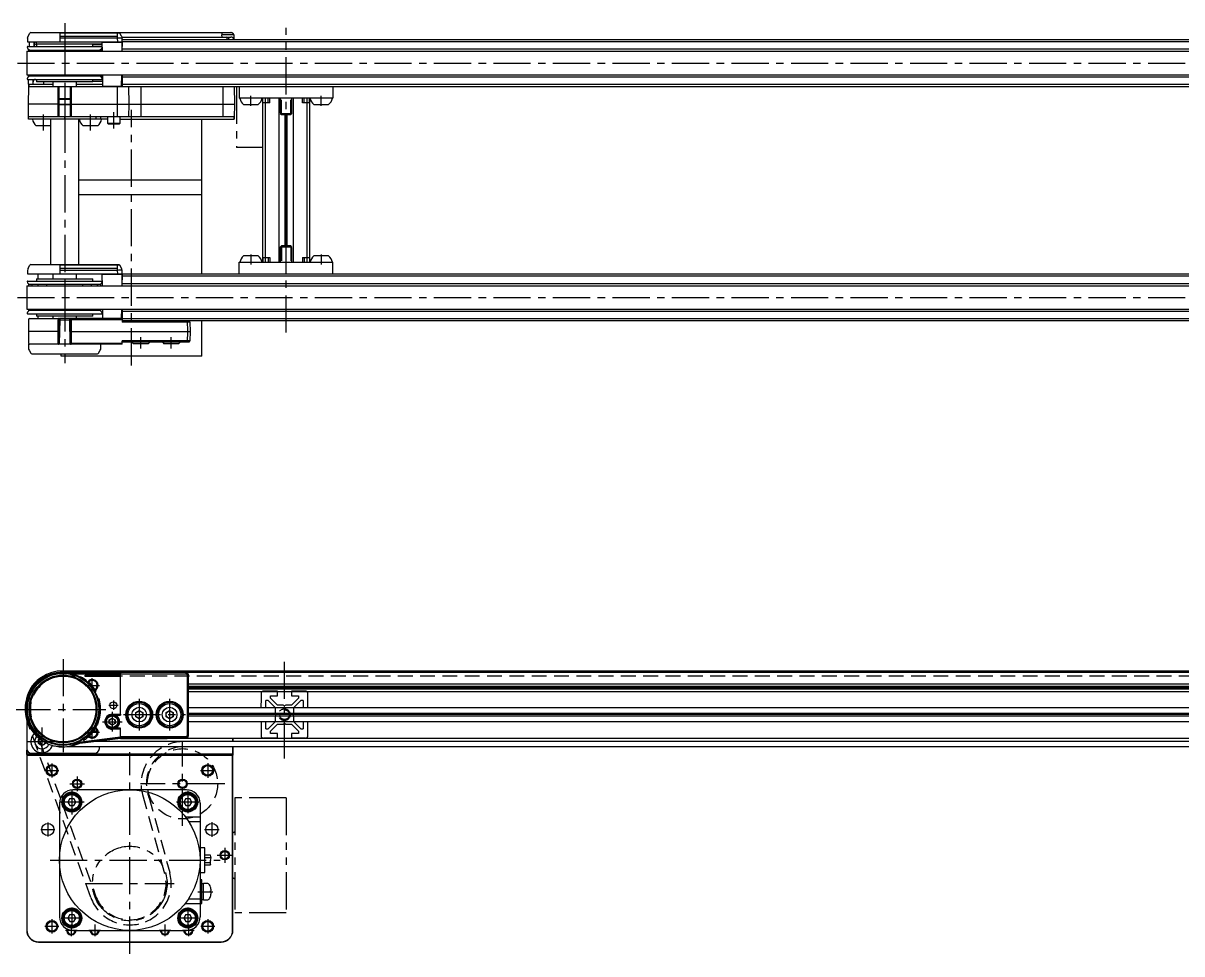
# Model space of a CAD drawing. Extents: x 0 to 1486, y -8 to 414.
# Drawn here: x 248.5 to 743, y 5 to 402 of the extents above; entities that cross this region are included whole.
import ezdxf

# ---------------------------------------------------------------- set-up
doc = ezdxf.new("R2010")
doc.units = 0
doc.header["$LTSCALE"] = 0.5
for name, pattern in [('CENTER', [50.8, 31.75, -6.35, 6.35, -6.35]), ('DASHED', [19.05, 12.7, -6.35]), ('PHANTOM', [63.5, 31.75, -6.35, 6.35, -6.35, 6.35, -6.35])]:
    doc.linetypes.add(name, pattern=pattern)
doc.layers.get('0').update_dxf_attribs({"linetype": 'CONTINUOUS'})
for name, color, linetype in [('MSM_CENTER', 1, 'CENTER'), ('MSM_CONTINUOUS', 7, 'CONTINUOUS'), ('MSM_DASHED', 4, 'DASHED'), ('MSM_IMAGINARY', 6, 'PHANTOM'), ('MSM_NARROW', 5, 'CONTINUOUS'), ('MSM_PART_NUMBER', 7, 'CONTINUOUS')]:
    doc.layers.add(name, color=color, linetype=linetype)

msp = doc.modelspace()

# ---------------------------------------------------------------- linework, layer by layer
msp.add_line((337.7, 90.09), (250.3, 90.09))
for centre, radius, start, end in [((299.76, 124.5), 9.77, 177.5518, 180.4828), ((282.97, 123.55), 7.02, 357.9588, 2.0413), ((300.47, 124.5), 10.47, 177.6492, 180.3855)]:
    msp.add_arc(centre, radius, start, end)
at = {"layer": 'MSM_CENTER'}
for p, q in [((266.2, 402), (266.2, 359)), ((360.7, 270), (360.7, 400)), ((246, 385), (1286.4, 385)), ((345.7, 366.71), (345.7, 371)), ((375.7, 366.71), (375.7, 371)), ((257.14, 356.25), (257.14, 363)), ((266.2, 362.5), (266.2, 257)), ((277.2, 356.25), (277.2, 363)), ((287.2, 357), (287.2, 364)), ((294.68, 256), (294.68, 365)), ((345.7, 303.29), (345.7, 299)), ((375.7, 303.29), (375.7, 299)), ((246, 285), (1286.4, 285)), ((298.7, 263.25), (298.7, 268)), ((311.7, 263.25), (311.7, 268)), ((265.5, 130.7), (265.5, 91)), ((360, 88.3), (360, 130.7)), ((275, 119.5), (281, 119.5)), ((278, 116.5), (278, 122.5)), ((244.3, 109.2), (283.7, 109.2)), ((285, 111), (289, 111)), ((287, 113), (287, 109)), ((298, 113.73), (298, 100.27)), ((311, 113.73), (311, 100.27)), ((282.3, 104), (290.68, 104)), ((286.5, 108.2), (286.5, 99.8)), ((291.27, 107), (317.73, 107)), ((256.5, 101.5), (256.5, 89.5)), ((275, 99.5), (281, 99.5)), ((278, 96.5), (278, 102.5)), ((250.5, 95.5), (262.5, 95.5)), ((316.5, 59.5), (316.5, 95.5)), ((293.98, 4.97), (293.98, 90.97)), ((260.75, 86.2), (260.75, 80.2)), ((327.25, 86.35), (327.25, 80.05)), ((257.75, 83.2), (263.75, 83.2)), ((271.5, 80.65), (271.5, 74.35)), ((324.1, 83.2), (330.4, 83.2)), ((268.35, 77.5), (274.65, 77.5)), ((269.24, 74.96), (269.24, 64.46)), ((334.5, 77.5), (298.5, 77.5)), ((318.73, 74.46), (318.73, 64.96)), ((274.49, 69.71), (263.99, 69.71)), ((323.48, 69.71), (313.98, 69.71)), ((259, 61), (259, 55)), ((329, 61.1), (329, 54.9)), ((256, 58), (262, 58)), ((325.9, 58), (332.1, 58)), ((334.5, 50.15), (334.5, 43.85)), ((259.98, 44.97), (332.49, 44.97)), ((331.35, 47), (337.65, 47)), ((275.07, 34.97), (312.9, 34.97)), ((322.98, 31.47), (329.44, 31.47)), ((273.74, 20.22), (264.74, 20.22)), ((269.24, 24.72), (269.24, 15.72)), ((323.23, 20.22), (314.23, 20.22)), ((318.73, 24.72), (318.73, 15.72)), ((257.75, 16.7), (263.75, 16.7)), ((260.75, 19.7), (260.75, 13.7)), ((266.5, 15), (271.5, 15)), ((269, 17.5), (269, 12.5)), ((276.5, 15), (281.5, 15)), ((279, 17.47), (279, 12.47)), ((306.5, 15), (311.5, 15)), ((309, 17.5), (309, 12.5)), ((316.5, 15), (321.5, 15)), ((319, 17.5), (319, 12.5)), ((324.25, 16.7), (330.25, 16.7)), ((327.25, 19.7), (327.25, 13.7))]:
    msp.add_line(p, q, dxfattribs=at)
at = {"layer": 'MSM_CONTINUOUS'}
for p, q in [((250.33, 395.55), (250.6, 396.52)), ((250.6, 396.52), (251.31, 397.75)), ((251.79, 398), (337.33, 398)), ((264.2, 398), (264.2, 394)), ((289.69, 397.75), (264.2, 397.75)), ((264.2, 396.52), (288.66, 396.52)), ((288.66, 398), (288.66, 396.52)), ((288.66, 396.52), (288.67, 395.55)), ((290.41, 396.52), (289.69, 397.75)), ((290.34, 396.52), (290.41, 396.52)), ((290.41, 396.52), (290.67, 395.55)), ((290.58, 396), (337.14, 396)), ((333.33, 398), (333.33, 397.02)), ((333.35, 396), (333.33, 397.02)), ((335.37, 396), (335.37, 395.02)), ((338.33, 397.02), (338.37, 395)), ((250.33, 395.56), (250.3, 394)), ((250.3, 394), (290.7, 394)), ((250.42, 392), (281.98, 392)), ((250.95, 390.5), (250.96, 390.7)), ((251.01, 394), (250.98, 392)), ((253.29, 394), (252.98, 392)), ((253.01, 394), (252.98, 392)), ((254.01, 394), (253.98, 393)), ((282.22, 393), (253.98, 393)), ((254.2, 393), (254.2, 392)), ((288.67, 395.55), (264.2, 395.55)), ((266.2, 394), (266.2, 380)), ((278.2, 392), (278.2, 393)), ((282.22, 392.72), (278.2, 392.72)), ((281.95, 391.17), (282.25, 391.17)), ((290.7, 393.8), (282.2, 393.8)), ((282.27, 390), (282.2, 393.8)), ((282.7, 394), (282.7, 393.8)), ((288.67, 395.55), (288.7, 394)), ((290.2, 394), (290.2, 393.8)), ((290.7, 393.8), (290.63, 390)), ((290.7, 394), (290.67, 395.55)), ((290.7, 393), (290.68, 393)), ((290.7, 395), (1282.7, 395)), ((290.7, 390), (290.7, 395)), ((290.7, 394), (290.7, 394)), ((290.7, 394), (290.7, 394)), ((1250.7, 394), (290.7, 394)), ((290.7, 391), (1241.7, 391)), ((250, 390), (250, 380)), ((250, 390), (1282.4, 390)), ((250.82, 390.5), (250.82, 390)), ((250.82, 390.5), (282.26, 390.5)), ((252.14, 390.5), (252.14, 390)), ((254.78, 390.5), (254.78, 390)), ((258.47, 390.5), (258.47, 390)), ((273.93, 390), (273.93, 390.5)), ((277.62, 390), (277.62, 390.5)), ((280.26, 390), (280.26, 390.5)), ((281.58, 390), (281.58, 390.5)), ((250, 380), (1282.4, 380)), ((250.42, 378), (281.98, 378)), ((250.7, 376), (250.73, 378)), ((250.7, 376), (261.2, 376)), ((250.76, 379.17), (250.77, 380)), ((250.82, 380), (250.82, 379.5)), ((250.82, 379.5), (282.45, 379.5)), ((250.83, 375.2), (250.85, 376)), ((250.85, 376), (251.04, 375.81)), ((252.14, 380), (252.14, 379.5)), ((252.7, 376), (252.74, 378)), ((254.2, 378), (254.2, 377)), ((278.2, 377), (254.2, 377)), ((254.78, 380), (254.78, 379.5)), ((255.19, 379.48), (255.2, 379.5)), ((257.13, 377), (257.15, 376)), ((258.47, 380), (258.47, 379.5)), ((261.2, 377), (261.2, 375)), ((271.2, 375), (271.2, 377)), ((271.2, 376), (282.51, 376)), ((273.93, 379.5), (273.93, 380)), ((277.62, 379.5), (277.62, 380)), ((278.2, 377), (278.2, 378)), ((278.2, 377.28), (282.49, 377.28)), ((280.26, 379.5), (280.26, 380)), ((281.58, 379.5), (281.58, 380)), ((282.46, 378.83), (281.95, 378.83)), ((282.53, 375.2), (282.44, 380)), ((290.46, 380), (290.37, 375.2)), ((290.39, 376), (1241.7, 376)), ((290.7, 380), (290.7, 375)), ((1241.7, 379), (290.7, 379)), ((250.7, 367.5), (250.83, 375)), ((250.83, 375.2), (251.03, 375.19)), ((250.83, 375), (1241.7, 375)), ((251.03, 375.19), (251.04, 375.81)), ((263.46, 367.5), (263.46, 375)), ((263.7, 362), (263.7, 375)), ((263.9, 362), (263.9, 375)), ((268.5, 375), (268.5, 362)), ((268.7, 362), (268.7, 375)), ((268.9, 375), (268.9, 362)), ((282.53, 375.2), (290.37, 375.2)), ((288.7, 362), (288.7, 375)), ((293.7, 367.5), (293.57, 375)), ((298.7, 375), (298.7, 362)), ((333.7, 375), (333.7, 362)), ((338.57, 375), (338.7, 367.5)), ((340.7, 375), (340.7, 370)), ((380.7, 375), (380.7, 370)), ((263.7, 367.5), (250.7, 367.5)), ((250.8, 362), (250.7, 367.5)), ((263.46, 362), (263.46, 367.5)), ((268.7, 369.7), (263.7, 369.7)), ((263.7, 367.3), (268.7, 367.3)), ((268.5, 369.5), (263.9, 369.5)), ((263.9, 367.5), (268.5, 367.5)), ((268.7, 367.5), (338.7, 367.5)), ((293.6, 362), (293.7, 367.5)), ((338.7, 367.5), (338.6, 361.8)), ((380.7, 370), (340.7, 370)), ((342.58, 367.25), (348.83, 367.25)), ((350.7, 300), (350.7, 370)), ((351.7, 370), (351.7, 300)), ((357.7, 300), (357.7, 370)), ((363.7, 370), (363.7, 300)), ((369.7, 300), (369.7, 370)), ((370.7, 370), (370.7, 300)), ((372.58, 367.25), (378.83, 367.25)), ((250.7, 361), (250.7, 362)), ((338.6, 362), (250.7, 362)), ((284.45, 361), (250.7, 361)), ((260.2, 361), (260.2, 299)), ((266.2, 361), (266.2, 362)), ((272.2, 299), (272.2, 361)), ((279.7, 361), (279.7, 362)), ((281.7, 361), (281.7, 362)), ((284.45, 362), (284.45, 359.3)), ((289.95, 359.3), (289.95, 362)), ((289.95, 361), (338.59, 361)), ((324.68, 295), (324.68, 361)), ((338.4, 361.81), (338.39, 361.19)), ((338.39, 361.19), (338.59, 361)), ((338.4, 361.81), (338.6, 361.8)), ((338.6, 361.8), (338.59, 361)), ((360.18, 363), (360.18, 307)), ((360.7, 363), (360.7, 307)), ((361.22, 307), (361.22, 363)), ((260.2, 358.25), (254.08, 358.25)), ((280.33, 358.25), (274.08, 358.25)), ((284.45, 359.3), (284.75, 359)), ((284.45, 359.3), (289.95, 359.3)), ((284.75, 359), (289.65, 359)), ((289.65, 359), (289.95, 359.3)), ((324.68, 335), (272.2, 335)), ((324.68, 328.7), (272.2, 328.7)), ((348.83, 302.75), (342.58, 302.75)), ((378.83, 302.75), (372.58, 302.75)), ((250.6, 297.52), (251.31, 298.76)), ((251.79, 299), (289.26, 299)), ((264.2, 299), (264.2, 295)), ((289.69, 298.75), (264.2, 298.75)), ((264.2, 297.52), (288.66, 297.52)), ((288.66, 299), (288.66, 297.52)), ((288.66, 297.52), (288.67, 296.55)), ((290.41, 297.52), (289.69, 298.75)), ((290.34, 297.52), (290.41, 297.52)), ((290.67, 296.55), (290.41, 297.52)), ((340.7, 295), (340.7, 300)), ((340.7, 300), (380.7, 300)), ((380.7, 295), (380.7, 300)), ((250.33, 296.56), (250.3, 295)), ((250.3, 295), (290.7, 295)), ((250.42, 292), (281.98, 292)), ((254.2, 293), (254.2, 292)), ((254.2, 293), (278.2, 293)), ((254.68, 295), (254.68, 293)), ((261.2, 294.8), (261.2, 293)), ((288.67, 296.55), (264.2, 296.55)), ((271.2, 293), (271.2, 294.8)), ((278.2, 292), (278.2, 293)), ((290.7, 294.8), (282.2, 294.8)), ((282.29, 290), (282.2, 294.8)), ((282.7, 295), (282.7, 294.8)), ((288.67, 296.55), (288.7, 295)), ((290.2, 294.8), (290.2, 295)), ((290.7, 294.8), (290.61, 290)), ((290.7, 295), (290.67, 296.55)), ((290.7, 295), (290.7, 295)), ((290.7, 295), (290.7, 295)), ((290.7, 295), (1241.7, 295)), ((290.7, 290), (290.7, 295)), ((1241.7, 294), (290.7, 294)), ((340.7, 295), (380.7, 295)), ((250, 290), (250, 280)), ((250, 290), (1282.4, 290)), ((250.82, 290.5), (250.82, 290)), ((281.58, 290.5), (250.82, 290.5)), ((252.14, 290.5), (252.14, 290)), ((254.78, 290.5), (254.78, 290)), ((258.47, 290.5), (258.47, 290)), ((266.2, 290), (266.2, 280)), ((273.93, 290), (273.93, 290.5)), ((277.62, 290), (277.62, 290.5)), ((280.26, 290), (280.26, 290.5)), ((281.58, 290), (281.58, 290.5)), ((290.7, 291), (1241.7, 291)), ((250, 280), (1282.4, 280)), ((250.42, 278), (281.98, 278)), ((250.82, 280), (250.82, 279.5)), ((250.82, 279.5), (281.58, 279.5)), ((252.14, 280), (252.14, 279.5)), ((254.2, 278), (254.2, 277)), ((278.2, 277), (254.2, 277)), ((254.68, 277), (254.68, 276)), ((254.78, 280), (254.78, 279.5)), ((258.47, 280), (258.47, 279.5)), ((261.2, 277), (261.2, 276)), ((271.2, 276), (271.2, 277)), ((273.93, 279.5), (273.93, 280)), ((277.62, 279.5), (277.62, 280)), ((278.2, 277), (278.2, 278)), ((280.26, 279.5), (280.26, 280)), ((281.58, 279.5), (281.58, 280)), ((282.53, 276.2), (282.46, 280)), ((290.44, 280), (290.37, 276.2)), ((290.7, 280), (290.7, 275)), ((1241.7, 279), (290.7, 279)), ((250.79, 275.51), (250.7, 270.5)), ((251.29, 276), (263.5, 276)), ((263.46, 270.5), (263.46, 275.51)), ((263.46, 275.51), (263.7, 275.51)), ((263.7, 275.8), (263.7, 265.49)), ((263.7, 275.8), (263.9, 275.8)), ((263.7, 265.2), (263.88, 275.51)), ((263.7, 272.5), (263.83, 272.5)), ((264.06, 275.51), (263.87, 265.2)), ((263.89, 275.8), (263.88, 275.51)), ((263.88, 275.51), (268.52, 275.51)), ((290.68, 276), (264.09, 276)), ((268.53, 265.2), (268.34, 275.51)), ((268.5, 275.8), (268.7, 275.8)), ((268.51, 275.8), (268.52, 275.51)), ((268.52, 275.51), (268.7, 265.2)), ((268.57, 272.5), (268.7, 272.5)), ((268.7, 275.8), (268.7, 275.51)), ((268.7, 275.51), (268.7, 265.49)), ((268.9, 276), (268.9, 265)), ((290.69, 275.51), (268.9, 275.51)), ((282.53, 276.2), (290.37, 276.2)), ((290.68, 276), (290.69, 275.51)), ((290.69, 275.51), (290.71, 274.51)), ((290.7, 276), (1241.7, 276)), ((1241.7, 275), (290.7, 275)), ((319.63, 274.51), (290.71, 274.51)), ((318.7, 270.5), (318.63, 275)), ((319.63, 274.51), (319.7, 270.5)), ((324.68, 260), (324.68, 275)), ((250.7, 270.5), (250.79, 265.49)), ((263.7, 270.5), (250.7, 270.5)), ((263.46, 265.49), (263.46, 270.5)), ((263.76, 268.5), (263.7, 268.5)), ((268.7, 268.5), (268.64, 268.5)), ((268.7, 270.5), (319.7, 270.5)), ((318.63, 266), (318.7, 270.5)), ((319.7, 270.5), (319.63, 266.49)), ((250.7, 265), (250.73, 263.45)), ((290.68, 265), (250.7, 265)), ((250.99, 262.49), (251.71, 261.25)), ((263.46, 265.49), (263.7, 265.49)), ((263.71, 265.2), (263.69, 265.12)), ((263.7, 265.49), (263.7, 265.2)), ((263.7, 265.2), (263.87, 265.2)), ((268.53, 265.2), (268.7, 265.2)), ((268.7, 265.49), (268.7, 265.2)), ((268.9, 265.49), (290.69, 265.49)), ((280.69, 261.25), (281.41, 262.49)), ((281.67, 263.45), (281.7, 265)), ((290.68, 265), (290.71, 266.49)), ((290.7, 266), (319.1, 266)), ((319.63, 266.49), (290.71, 266.49)), ((301.82, 265.25), (295.58, 265.25)), ((314.83, 265.25), (308.57, 265.25)), ((252.14, 261), (280.26, 261)), ((264.68, 260), (264.68, 261)), ((324.68, 260), (264.68, 260)), ((262.76, 124.67), (262.76, 124.76)), ((262.76, 124.67), (262.77, 124.66)), ((268, 124.7), (268, 124.8)), ((275, 123.3), (275, 123.8)), ((289.98, 123.8), (289.98, 124.41)), ((289.99, 124.91), (290.01, 124.93)), ((290, 106.79), (290, 124.43)), ((290, 124.43), (317.93, 124.43)), ((317.93, 124.93), (290.01, 124.93)), ((317.93, 124.93), (318, 125)), ((317.93, 124.93), (317.93, 124.43)), ((318.43, 123.93), (318.43, 98.07)), ((318.43, 123.93), (318.93, 123.93)), ((319, 124), (318.93, 123.93)), ((318.93, 98.07), (318.93, 123.93)), ((319, 98), (319, 124)), ((289.98, 123.3), (275, 123.3)), ((289.98, 107.2), (289.98, 123.3)), ((319, 120.2), (1212.01, 120.2)), ((1124.66, 119.02), (319, 119.02)), ((1124.36, 118.5), (319, 118.5)), ((319, 117.98), (1124.66, 117.98)), ((1212.01, 116.8), (319, 116.8)), ((319, 110), (1212.01, 110)), ((250, 104.79), (250, 15)), ((285.25, 104.72), (286.5, 105.44)), ((285.25, 103.28), (285.25, 104.72)), ((286.5, 107.2), (289.98, 107.2)), ((286.5, 106.98), (286.5, 107.2)), ((286.5, 107), (289.99, 107)), ((288.03, 106.99), (286.5, 106.98)), ((288.03, 106.79), (286.5, 106.98)), ((286.5, 105.44), (287.75, 104.72)), ((287.75, 104.72), (287.75, 103.28)), ((288.03, 106.99), (290, 106.99)), ((288.03, 106.99), (288.03, 106.79)), ((288.03, 106.79), (290, 106.79)), ((289.98, 107.2), (289.99, 107)), ((289.99, 107), (290, 106.99)), ((290, 106.99), (290, 106.79)), ((296.5, 107.87), (298, 108.73)), ((296.5, 106.13), (296.5, 107.87)), ((298, 105.27), (296.5, 106.13)), ((298, 108.73), (299.5, 107.87)), ((299.5, 106.13), (298, 105.27)), ((299.5, 107.87), (299.5, 106.13)), ((309.5, 107.87), (311, 108.73)), ((309.5, 106.13), (309.5, 107.87)), ((311, 105.27), (309.5, 106.13)), ((311, 108.73), (312.5, 107.87)), ((312.5, 106.13), (311, 105.27)), ((312.5, 107.87), (312.5, 106.13)), ((1112.01, 107.52), (319, 107.52)), ((1112.01, 107), (319, 107)), ((319, 106.48), (1112.01, 106.48)), ((1212.01, 104), (319, 104)), ((280.01, 100), (278.57, 100)), ((278.57, 99.99), (280.01, 99.99)), ((286.5, 102.56), (285.25, 103.28)), ((287.75, 103.28), (286.5, 102.56)), ((286.5, 101.02), (288.03, 101.21)), ((286.5, 100.8), (286.5, 101.02)), ((286.5, 101.02), (288.03, 101.01)), ((289.99, 101), (286.5, 101)), ((289.98, 100.8), (286.5, 100.8)), ((290, 101.21), (288.03, 101.21)), ((288.03, 101.21), (288.03, 101.01)), ((290, 101.01), (288.03, 101.01)), ((289.98, 97.59), (289.98, 100.8)), ((289.99, 101), (290, 101.01)), ((290, 97.57), (290, 101.21)), ((255, 96.37), (255.55, 96.69)), ((255, 94.63), (255, 96.37)), ((256.5, 93.77), (255, 94.63)), ((258, 94.63), (256.5, 93.77)), ((258, 95.08), (258, 94.63)), ((269.19, 94.34), (290, 97)), ((289.99, 97.09), (269.82, 94.51)), ((271.9, 95.28), (289.98, 97.59)), ((1257.27, 95.5), (278.24, 95.5)), ((281, 95.5), (281, 95.85)), ((289.98, 97.59), (289.99, 97.09)), ((290.01, 97.07), (289.99, 97.09)), ((317.93, 97.57), (290, 97.57)), ((290, 97.57), (290.01, 97.07)), ((290, 97.07), (290, 97)), ((290, 97.07), (317.93, 97.07)), ((290, 97.07), (290.01, 97.07)), ((290, 97), (1268, 97)), ((290, 96.75), (290, 97)), ((310, 96.75), (290, 96.75)), ((310, 97), (310, 96.75)), ((317.93, 97.07), (317.93, 97.57)), ((318, 97), (317.93, 97.07)), ((318.93, 98.07), (318.43, 98.07)), ((318.93, 98.07), (319, 98)), ((337.9, 97), (337.9, 95.5)), ((338, 95.5), (338, 97)), ((250.1, 90.03), (250.1, 91.89)), ((250.1, 90.03), (250.3, 90.09)), ((250.1, 90.03), (250.1, 89.69)), ((250.11, 89.65), (250.1, 89.69)), ((250.11, 89.66), (337.89, 89.66)), ((250.11, 89.65), (250.11, 15)), ((250.3, 90.09), (250.3, 89.89)), ((250.31, 89.86), (250.3, 89.89)), ((250.3, 89.89), (337.7, 89.89)), ((337.69, 89.86), (250.31, 89.86)), ((252, 90.5), (279, 90.5)), ((1263.86, 93.3), (267.14, 93.3)), ((281, 92.5), (281, 93.3)), ((337.7, 89.89), (337.69, 89.86)), ((337.7, 90.09), (337.7, 89.89)), ((337.9, 89.69), (337.89, 89.65)), ((337.89, 15), (337.89, 89.65)), ((337.9, 93.3), (337.9, 89.69)), ((338, 15), (338, 93.3)), ((318.23, 74.97), (269.73, 74.97)), ((268.37, 71.21), (267.5, 69.71)), ((267.5, 69.71), (268.37, 68.21)), ((268.37, 71.21), (270.1, 71.21)), ((270.97, 69.71), (270.1, 71.21)), ((270.1, 68.21), (270.97, 69.71)), ((317.87, 71.21), (317, 69.71)), ((317, 69.71), (317.87, 68.21)), ((317.87, 71.21), (319.6, 71.21)), ((320.46, 69.71), (319.6, 71.21)), ((319.6, 68.21), (320.46, 69.71)), ((263.98, 69.22), (263.98, 20.72)), ((268.37, 68.21), (270.1, 68.21)), ((317.87, 68.21), (319.6, 68.21)), ((323.98, 69.22), (323.98, 20.72)), ((317.6, 63.47), (323.98, 63.47)), ((319.04, 61.47), (323.98, 61.47)), ((325.98, 50.22), (323.98, 50.22)), ((325.98, 39.72), (325.98, 50.22)), ((328.5, 47.05), (325.98, 47.05)), ((328.67, 45.97), (325.98, 45.97)), ((323.98, 39.72), (325.98, 39.72)), ((325.98, 43.97), (328.28, 43.97)), ((325.98, 42.88), (328.5, 42.88)), ((324.78, 36.47), (323.98, 36.47)), ((324.78, 26.47), (324.78, 36.47)), ((325.48, 34.82), (324.78, 34.82)), ((325.48, 27.97), (325.48, 34.97)), ((327, 34.97), (325.48, 34.97)), ((328.44, 33.47), (328.43, 33.47)), ((328.76, 31.87), (328.43, 31.87)), ((328.43, 31.07), (328.76, 31.07)), ((317.6, 26.47), (324.78, 26.47)), ((319.04, 28.47), (323.98, 28.47)), ((324.78, 28.12), (325.48, 28.12)), ((325.48, 27.97), (327, 27.97)), ((328.43, 29.47), (328.44, 29.47)), ((268.37, 21.72), (267.5, 20.22)), ((267.5, 20.22), (268.37, 18.72)), ((268.37, 21.72), (270.1, 21.72)), ((270.97, 20.22), (270.1, 21.72)), ((270.1, 18.72), (270.97, 20.22)), ((317.87, 21.72), (317, 20.22)), ((317, 20.22), (317.87, 18.72)), ((317.87, 21.72), (319.6, 21.72)), ((320.46, 20.22), (319.6, 21.72)), ((319.6, 18.72), (320.46, 20.22)), ((250.11, 15), (250, 15)), ((268.37, 18.72), (270.1, 18.72)), ((269.73, 14.97), (318.23, 14.97)), ((317.87, 18.72), (319.6, 18.72)), ((337.89, 15), (338, 15)), ((255, 10.11), (333, 10.11)), ((255, 10.11), (255, 10)), ((255, 10), (333, 10)), ((333, 10.11), (333, 10))]:
    msp.add_line(p, q, dxfattribs=at)
for centre, radius in [((265.5, 109.4), 15.5), ((265.5, 109.4), 15.47), ((265.5, 109.4), 15.21), ((265.5, 109.4), 14.49), ((265.5, 109.4), 14.06), ((287, 111), 1.5), ((298, 107), 5.73), ((298, 107), 5.53), ((298, 107), 5.5), ((298, 107), 5.3), ((298, 107), 4.75), ((298, 107), 3.13), ((311, 107), 5.73), ((311, 107), 5.53), ((311, 107), 5.5), ((311, 107), 5.3), ((311, 107), 4.75), ((311, 107), 3.13), ((286.5, 104), 2.93), ((286.5, 104), 2.75), ((286.5, 104), 2.45), ((286.5, 104), 1.25), ((298, 107), 1.5), ((311, 107), 1.5), ((260.75, 83.2), 2.07), ((327.25, 83.2), 2.07), ((316.5, 77.5), 2), ((293.98, 44.97), 30), ((271.5, 77.5), 1.62), ((269.24, 69.71), 4.25), ((269.24, 69.71), 4), ((269.24, 69.71), 3.8), ((269.24, 69.71), 3.5), ((269.24, 69.71), 3.2), ((318.73, 69.71), 4.25), ((318.73, 69.71), 4), ((318.73, 69.71), 3.8), ((318.73, 69.71), 3.5), ((318.73, 69.71), 3.2), ((259, 58), 2.6), ((329, 58), 2.6), ((334.5, 47), 2), ((269.24, 20.22), 4.25), ((269.24, 20.22), 4), ((269.24, 20.22), 3.8), ((269.24, 20.22), 3.5), ((269.24, 20.22), 3.2), ((318.73, 20.22), 4.25), ((318.73, 20.22), 4), ((318.73, 20.22), 3.8), ((318.73, 20.22), 3.5), ((318.73, 20.22), 3.2), ((260.75, 16.7), 2.07), ((327.25, 16.7), 2.07)]:
    msp.add_circle(centre, radius, dxfattribs=at)
for centre, radius, start, end in [((251.9, 397.18), 0.825, 97.6338, 136.5244), ((289.26, 397.5), 0.5, 30.02, 89.98), ((335.83, 38.82), 358.21, 89.6002, 90.3998), ((335.39, 395.02), 0.98, 359.825, 91.1749), ((337.29, 394.96), 1.05, 2.3959, 97.9743), ((337.16, 397), 1, 1, 90), ((337.33, 397), 1, 1.0002, 89.9997), ((250.42, 391.8), 0.2, 90, 188.8499), ((251.7, 392), 1.5, 188.8499, 270), ((254.01, 392), 0.995, 90.1535, 180.2625), ((253.89, 392.25), 0.753, 82.8772, 151.9946), ((280.7, 392), 1.5, 270, 351.1501), ((281.98, 391.8), 0.2, 351.1501, 90), ((282, 393.8), 0.2, 1, 90), ((289.67, 364.13), 31.44, 88.1723, 91.8243), ((335.87, 380.69), 14.34, 88.0016, 91.9984), ((251.7, 378), 1.5, 90, 171.1501), ((250.42, 378.2), 0.2, 171.1501, 270), ((253.71, 377), 0.997, 89.8131, 179.1869), ((255.07, 377.11), 2.35, 157.6432, 182.1672), ((280.7, 378), 1.5, 8.8499, 90), ((281.98, 378.2), 0.2, 270, 8.8499), ((282.73, 375.2), 0.2, 181.0007, 269.9994), ((283.41, 375.2), 0.711, 180.1391, 196.1856), ((263.9, 369.7), 0.2, 180, 270), ((263.9, 367.3), 0.2, 90, 180), ((268.5, 369.7), 0.2, 270, 0), ((268.5, 367.3), 0.2, 0, 90), ((345.61, 370.9), 4.75, 190.9316, 230.2269), ((345.79, 370.9), 4.75, 309.7731, 349.0684), ((375.61, 370.9), 4.75, 190.9316, 230.2269), ((375.79, 370.9), 4.75, 309.7731, 349.0684), ((257.11, 361.9), 4.75, 190.9316, 230.2269), ((277.11, 361.9), 4.75, 190.9316, 230.2269), ((277.29, 361.9), 4.75, 309.7731, 349.0684), ((345.61, 299.1), 4.75, 129.7731, 169.0684), ((345.79, 299.1), 4.75, 10.9316, 50.2269), ((375.61, 299.1), 4.75, 129.7731, 169.0684), ((375.79, 299.1), 4.75, 10.9316, 50.2269), ((252.35, 296.51), 2.02, 150.1071, 178.8224), ((251.77, 298.44), 0.558, 87.6848, 145.4679), ((289.26, 298.5), 0.5, 30.0197, 89.9795), ((250.42, 291.8), 0.2, 90, 188.8499), ((251.7, 292), 1.5, 188.8499, 270), ((261, 294.8), 0.2, 0, 90), ((271.4, 294.8), 0.2, 90, 180), ((280.7, 292), 1.5, 270, 351.1501), ((281.98, 291.8), 0.2, 351.1501, 90), ((282, 294.8), 0.2, 1, 90), ((289.67, 265.13), 31.44, 88.1726, 91.8244), ((251.7, 278), 1.5, 90, 171.1501), ((250.42, 278.2), 0.2, 171.1501, 270), ((280.7, 278), 1.5, 8.8499, 90), ((281.98, 278.2), 0.2, 270, 8.8499), ((251.29, 275.5), 0.5, 90, 179), ((265.18, 275.63), 1.72, 167.6535, 184.0822), ((263.5, 275.8), 0.2, 0.0002, 90.001), ((264.09, 275.8), 0.2, 90.0046, 179.9855), ((266.24, 275.61), 2.18, 169.6636, 182.6169), ((268.31, 275.8), 0.2, 0.9987, 90.0014), ((266.16, 275.61), 2.18, 357.3831, 10.3364), ((268.9, 275.8), 0.2, 90, 180), ((268.85, 272.64), 2.87, 89.0056, 92.9963), ((282.73, 276.2), 0.2, 181.0031, 269.9971), ((283.41, 276.2), 0.711, 180.1402, 196.1845), ((289.49, 276.2), 0.711, 343.8155, 359.8598), ((290.17, 276.2), 0.2, 270.0029, 358.9969), ((319.1, 274.39), 0.606, 62.0177, 90), ((319.14, 274.51), 0.485, 0.0607, 60.2655), ((252.73, 263.49), 2, 181, 210), ((251.29, 265.5), 0.5, 181, 270), ((265.18, 265.37), 1.72, 175.9181, 192.346), ((263.5, 265.2), 0.2, 270.0023, 358.9976), ((263.47, 265.51), 0.513, 277.2161, 322.4562), ((268.93, 265.51), 0.513, 217.5438, 262.7839), ((268.85, 268.36), 2.86, 267.0003, 271.0021), ((268.9, 265.2), 0.2, 181.0024, 269.9977), ((279.67, 263.49), 2, 330, 359), ((298.61, 268.9), 4.75, 217.6393, 230.2269), ((298.79, 268.9), 4.75, 309.7731, 322.3607), ((311.61, 268.9), 4.75, 217.6393, 230.2269), ((311.79, 268.9), 4.75, 309.7731, 322.3607), ((319.1, 266.61), 0.606, 268.8673, 297.9464), ((319.17, 266.48), 0.456, 296.8073, 0.937), ((252.14, 261.5), 0.5, 210, 270), ((280.26, 261.5), 0.5, 270, 330), ((265.5, 109.5), 16.2, 90, 226.281), ((265.5, 109.5), 15.5, 100.1642, 180.5545), ((265.5, 109.5), 15.41, 100.2233, 163.5894), ((262.8, 124.56), 0.2, 40.3143, 100.1246), ((262.8, 124.47), 0.2, 80.9511, 100.1952), ((268.2, 124.71), 0.2, 89.9951, 179.9952), ((317.93, 123.93), 1, 0.0096, 89.9906), ((317.93, 123.93), 0.5, 359.9962, 90.0042), ((318, 124), 1, 359.9964, 90.0036), ((263.5, 111), 13.9, 118.1137, 168.1465), ((278, 119.5), 2.07, 289.3413, 148.5351), ((265.5, 109.2), 15.98, 32.1621, 46.8149), ((286.5, 104), 3.2, 90, 270), ((286.5, 104), 3, 90, 270), ((286.5, 104), 2.98, 270, 90), ((286.5, 104), 3.18, 298.7943, 61.2057), ((256.5, 95.5), 4.75, 133.6857, 339.9689), ((278, 99.5), 2.07, 215.5188, 67.7228), ((265.5, 109.2), 15.98, 314.7595, 329.6176), ((256.5, 95.5), 3.12, 133.7524, 339.643), ((256.5, 95.5), 1.5, 128.4047, 344.9908), ((317.93, 98.07), 0.5, 269.9958, 0.0038), ((317.93, 98.07), 1, 270.0091, 359.9907), ((318, 98), 1, 269.9965, 0.0035), ((252, 92.5), 2, 180, 270), ((250.3, 89.69), 0.2, 90.0199, 180.1188), ((250.32, 89.65), 0.209, 93.5407, 179.8108), ((279, 92.5), 2, 270, 0), ((337.68, 89.65), 0.209, 0.189, 86.4582), ((337.7, 89.69), 0.397, 59.854, 90.0979), ((337.7, 89.69), 0.2, 359.8829, 89.9784), ((269.73, 69.22), 5.75, 90, 180), ((318.23, 69.22), 5.75, 0, 90), ((327, 33.77), 1.2, 28.631, 90), ((322.78, 31.47), 6, 19.4712, 28.631), ((322.78, 31.47), 5.99, 3.8311, 19.5164), ((322.78, 31.47), 5.66, 355.9452, 4.0548), ((322.78, 31.47), 5.99, 340.4836, 356.1689), ((327, 29.17), 1.2, 270, 331.369), ((322.78, 31.47), 6, 331.369, 340.5288), ((269.73, 20.72), 5.75, 180, 270), ((318.23, 20.72), 5.75, 270, 0), ((255, 15), 5, 180, 270), ((255, 15), 4.89, 180, 270), ((269, 15), 1.62, 164.1366, 358.7975), ((279, 15), 1.62, 181.2025, 358.7975), ((309, 15), 1.62, 181.2025, 358.7975), ((319, 15), 1.62, 181.2025, 16.3208), ((333, 15), 4.89, 270, 0), ((333, 15), 5, 270, 0)]:
    msp.add_arc(centre, radius, start, end, dxfattribs=at)
at = {"layer": 'MSM_DASHED'}
for p, q in [((350.7, 368), (350.7, 370)), ((353.7, 368), (350.7, 368)), ((353.05, 368), (353.05, 370)), ((353.7, 368), (353.7, 370)), ((358.2, 370), (358.2, 363.49)), ((358.69, 363), (358.69, 370)), ((362.71, 363), (362.71, 370)), ((363.2, 363.49), (363.2, 370)), ((367.7, 368), (367.7, 370)), ((370.7, 368), (367.7, 368)), ((368.35, 368), (368.35, 370)), ((370.7, 368), (370.7, 370)), ((358.2, 363.49), (358.69, 363)), ((358.2, 363.49), (363.2, 363.49)), ((358.69, 363), (362.71, 363)), ((362.71, 363), (363.2, 363.49)), ((358.69, 307), (358.2, 306.51)), ((362.71, 307), (358.69, 307)), ((358.69, 307), (358.69, 300)), ((363.2, 306.51), (362.71, 307)), ((362.71, 307), (362.71, 300)), ((350.7, 302), (353.7, 302)), ((350.7, 302), (350.7, 300)), ((353.05, 302), (353.05, 300)), ((353.7, 302), (353.7, 300)), ((358.2, 306.51), (358.2, 300)), ((363.2, 306.51), (358.2, 306.51)), ((363.2, 300), (363.2, 306.51)), ((367.7, 302), (370.7, 302)), ((367.7, 302), (367.7, 300)), ((368.35, 302), (368.35, 300)), ((370.7, 302), (370.7, 300)), ((265.5, 123.5), (1265.5, 123.5)), ((350, 116), (350, 112)), ((357, 117), (351, 117)), ((354, 115), (357, 115)), ((354, 114), (354, 115)), ((357, 111), (354, 114)), ((357, 115), (357, 117)), ((363, 117), (363, 115)), ((369, 117), (363, 117)), ((363, 115), (366, 115)), ((366, 114), (363, 111)), ((366, 115), (366, 114)), ((370, 112), (370, 116)), ((350, 109.99), (350, 111.96)), ((350, 110), (352, 110)), ((352, 110), (352, 113)), ((353, 113), (352, 113)), ((353, 113), (356, 110)), ((356, 110), (356, 107.52)), ((359.48, 111), (357, 111)), ((360, 110.7), (359.48, 111)), ((360.52, 111), (360, 110.7)), ((363, 111), (360.52, 111)), ((364, 110), (367, 113)), ((364, 107.52), (364, 110)), ((368, 113), (367, 113)), ((368, 113), (368, 110)), ((368, 110), (370, 110)), ((370, 109.99), (370, 111.96)), ((277.34, 28.95), (250.26, 104)), ((252.33, 104.44), (279.41, 29.7)), ((350, 104), (350, 98)), ((352, 104), (350, 104)), ((352, 101), (352, 104)), ((356, 104), (353, 101)), ((356, 107.52), (356.3, 107)), ((356.3, 107), (356, 106.48)), ((356, 106.48), (356, 104)), ((363.7, 107), (364, 107.52)), ((364, 106.48), (363.7, 107)), ((364, 104), (364, 106.48)), ((367, 101), (364, 104)), ((368, 104), (368, 101)), ((370, 104), (368, 104)), ((370, 102.04), (370, 104.01)), ((352, 101), (353, 101)), ((354, 100), (357, 103)), ((354, 99), (354, 100)), ((357, 99), (354, 99)), ((357, 103), (359.48, 103)), ((357, 97), (357, 99)), ((359.48, 103), (360, 103.3)), ((360, 103.3), (360.52, 103)), ((360.52, 103), (363, 103)), ((363, 103), (366, 100)), ((363, 99), (363, 97)), ((366, 99), (363, 99)), ((366, 100), (366, 99)), ((367, 101), (368, 101)), ((370, 98), (370, 102)), ((357, 97), (351, 97)), ((369, 97), (363, 97)), ((308.91, 39.14), (299.44, 73)), ((302.1, 71.99), (311.04, 39.69))]:
    msp.add_line(p, q, dxfattribs=at)
for centre, radius in [((360, 107), 2.5), ((360, 107), 2.07), ((316.5, 77.5), 15)]:
    msp.add_circle(centre, radius, dxfattribs=at)
for centre, radius, start, end in [((265.9, 109.15), 14.36, 91.5955, 199.1142), ((351, 116), 1, 90, 180), ((369, 116), 1, 0, 90), ((316.92, 77.42), 18.09, 91.3348, 195.0268), ((351, 98), 1, 180, 270), ((369, 98), 1, 270, 0), ((316.89, 77.46), 15.85, 91.405, 201.2336), ((293.98, 35), 17.7, 199.8568, 15.4727), ((293.98, 34.97), 15.5, 199.8568, 15.6311)]:
    msp.add_arc(centre, radius, start, end, dxfattribs=at)
at = {"layer": 'MSM_IMAGINARY'}
for p, q in [((339.5, 375), (339.5, 349)), ((350.7, 349), (339.5, 349)), ((360.8, 71.5), (338.8, 71.5)), ((338.8, 71.5), (338.8, 22.5)), ((360.8, 71.5), (360.8, 22.5)), ((338.8, 57), (338, 56.5)), ((338, 37.5), (338.8, 37)), ((360.8, 22.5), (338.8, 22.5))]:
    msp.add_line(p, q, dxfattribs=at)
for centre in [(265.5, 109.2), (293.98, 34.97)]:
    msp.add_circle(centre, 15.91, dxfattribs=at)
at = {"layer": 'MSM_NARROW'}
for centre, radius in [((260.75, 83.2), 2.5), ((327.25, 83.2), 2.5), ((271.5, 77.5), 2), ((316.5, 77.5), 1.62), ((334.5, 47), 1.62), ((260.75, 16.7), 2.5), ((327.25, 16.7), 2.5)]:
    msp.add_circle(centre, radius, dxfattribs=at)
for centre, radius, start, end in [((278, 119.5), 2.5, 291.3652, 146.5112), ((278, 99.5), 2.5, 216.8996, 66.3419), ((330.64, 43.88), 2.36, 156.8432, 204.9639), ((325.12, 45.97), 3.55, 340.815, 17.6315), ((269, 15), 2, 162.3141, 359.0254), ((279, 15), 2, 180.9746, 359.0254), ((309, 15), 2, 180.9746, 359.0254), ((319, 15), 2, 180.9746, 18.1144)]:
    msp.add_arc(centre, radius, start, end, dxfattribs=at)
at = {"layer": 'MSM_PART_NUMBER'}
for p, q in [((265.5, 125.7), (1265.5, 125.7)), ((268.2, 125), (268.2, 124.91)), ((1268, 125), (268.2, 125)), ((268.2, 124.91), (289.99, 124.91)), ((269.36, 124.41), (289.98, 124.41)), ((275, 123.8), (289.98, 123.8))]:
    msp.add_line(p, q, dxfattribs=at)
for centre, radius, start, end in [((265.5, 109.2), 15.98, 80.6463, 295.2677), ((268.2, 124.8), 0.2, 90.0044, 180.0044)]:
    msp.add_arc(centre, radius, start, end, dxfattribs=at)

doc.saveas('drawing.dxf')
